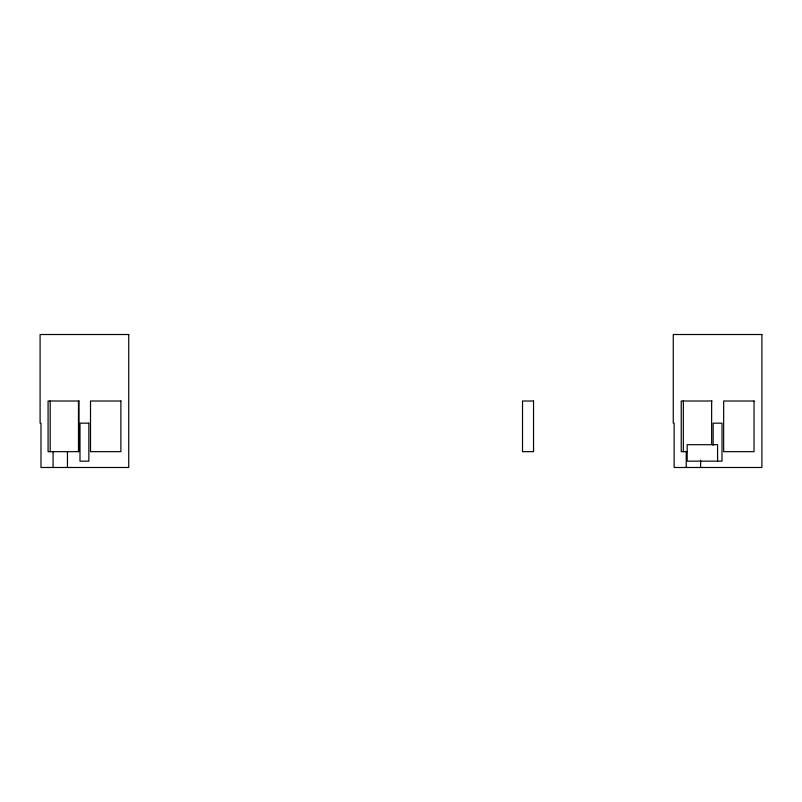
<?xml version="1.0" encoding="UTF-8"?>
<svg xmlns="http://www.w3.org/2000/svg" width="802" height="802" viewBox="0 0 802 802"><rect width="100%" height="100%" fill="white"/><g stroke="black" fill="none" stroke-linecap="round" stroke-linejoin="round"><path stroke-width="1.2" d="M712.126 401.01L681.239 401.01L681.239 451.666L687.093 451.666M717.579 461.15L717.579 444.689L687.184 444.689L687.184 461.15L722.011 461.15L722.011 423.165L713.148 423.165L713.148 445.22M711.635 401.01L711.635 444.258M700.617 460.178L700.617 467.486M686.241 451.666L686.241 467.486M683.344 401.01L683.344 451.666M78.476 401.01L78.476 451.666M67.458 451.666L67.458 467.486M53.082 451.666L53.082 467.486M50.185 401.01L50.185 451.666M128.741 334.514L40.1 334.514L40.1 423.165L40.982 423.165L40.982 467.486L128.741 467.486L128.741 334.514M761.9 334.514L673.259 334.514L673.259 423.165L674.141 423.165L674.141 467.486L761.9 467.486L761.9 334.514M78.967 401.01L48.08 401.01L48.08 451.666L78.967 451.666L78.967 401.01M120.891 401.01L90.506 401.01L90.506 451.666L120.891 451.666L120.891 401.01M533.541 401.01L522.523 401.01L522.523 451.666L533.541 451.666L533.541 401.01M754.05 401.01L723.665 401.01L723.665 451.666L754.05 451.666L754.05 401.01M88.852 423.165L79.989 423.165L79.989 461.15L88.852 461.15L88.852 423.165"/></g></svg>
